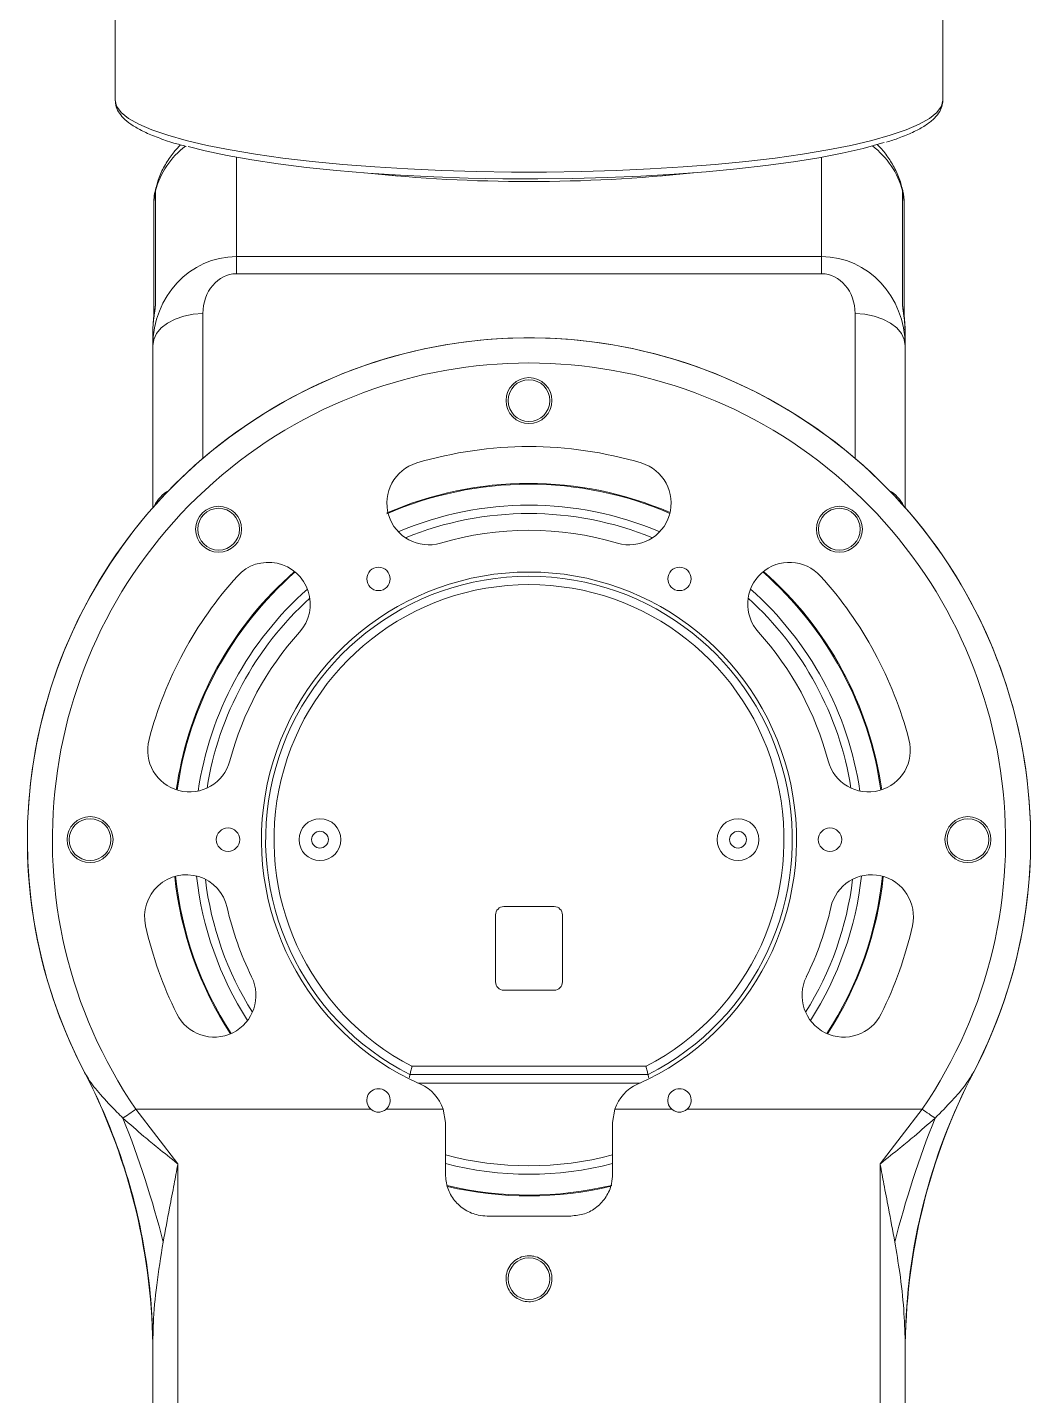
# Model space of a CAD drawing. Header units: millimetres. Extents: x 0 to 1189, y 0 to 841.
# Drawn here: x 284.48 to 308.48, y 279.43 to 312.15 of the extents above; entities that cross this region are included whole.
import ezdxf

# ---------------------------------------------------------------- set-up
doc = ezdxf.new("R2010")
doc.units = ezdxf.units.MM
doc.layers.get('0').update_dxf_attribs({"lineweight": 18})

msp = doc.modelspace()

# ---------------------------------------------------------------- linework, layer by layer
at = {"color": 7, "linetype": 'Continuous', "lineweight": 15}
for p, q in [((286.5824, 317.697), (286.5824, 310.4094)), ((306.3824, 310.4094), (306.3824, 317.697)), ((287.5459, 308.2428), (287.5459, 305.507)), ((305.4189, 305.507), (305.4189, 308.2428)), ((287.5078, 307.9474), (287.5078, 305.2661)), ((305.457, 305.2642), (305.457, 307.9474)), ((289.4824, 306.6702), (289.4824, 306.2598)), ((289.4824, 306.6702), (303.4824, 306.6702)), ((303.4824, 306.6702), (303.4824, 306.2598)), ((303.4824, 306.2598), (289.4824, 306.2598)), ((287.4824, 304.535), (287.4824, 304.8213)), ((305.4824, 304.8213), (305.4824, 304.535)), ((287.4824, 300.6634), (287.4824, 304.535)), ((305.4824, 304.535), (305.4824, 300.6634)), ((290.4579, 298.7507), (290.8747, 299.1405)), ((295.6824, 290.9261), (295.6824, 289.3261)), ((297.0824, 291.1261), (295.8824, 291.1261)), ((297.2824, 289.3261), (297.2824, 290.9261)), ((295.8824, 289.1261), (297.0824, 289.1261)), ((293.6836, 287.3061), (299.2813, 287.3061)), ((299.3295, 287.1061), (293.6354, 287.1061)), ((307.1134, 287.1599), (307.1274, 287.1867)), ((287.079, 286.2813), (288.0824, 284.9728)), ((287.079, 286.2813), (292.6966, 286.2813)), ((293.0682, 286.2813), (294.4299, 286.2813)), ((294.4299, 286.2813), (294.4824, 285.9615)), ((298.4824, 285.9615), (298.5349, 286.2813)), ((298.5349, 286.2813), (299.8966, 286.2813)), ((300.2682, 286.2813), (305.8858, 286.2813)), ((304.8824, 284.9728), (305.8858, 286.2813)), ((294.4824, 285.9615), (294.4824, 284.7261)), ((298.4824, 284.7261), (298.4824, 285.9615)), ((288.0824, 284.9728), (288.0824, 277.7813)), ((304.8824, 277.7813), (304.8824, 284.9728)), ((295.4824, 283.7261), (297.4824, 283.7261)), ((287.4838, 280.7212), (287.4824, 280.4542)), ((287.4824, 278.0813), (287.4824, 280.4542)), ((305.4824, 280.4542), (305.4811, 280.7212)), ((305.4824, 280.4542), (305.4824, 278.0813))]:
    msp.add_line(p, q, dxfattribs=at)
at = {"color": 8, "linetype": 'Continuous', "lineweight": 15}
for p, q in [((289.4824, 309.0464), (289.4824, 306.6702)), ((303.4824, 306.6702), (303.4824, 309.0464)), ((287.5555, 308.3146), (287.5459, 308.2428)), ((305.4189, 308.2428), (305.4093, 308.3146)), ((288.6824, 305.3064), (288.6824, 301.8453)), ((304.2824, 301.8453), (304.2824, 305.3064)), ((288.6824, 296.154), (288.6824, 296.104)), ((304.2824, 296.104), (304.2824, 296.154)), ((299.1447, 286.9061), (293.8202, 286.9061)), ((296.4824, 284.2261), (296.4824, 284.2061))]:
    msp.add_line(p, q, dxfattribs=at)
for points in [[(286.5824, 310.4094), (286.6181, 310.2636), (286.7248, 310.1189), (286.9019, 309.9762), (287.1479, 309.8367), (287.4613, 309.7013), (287.8396, 309.571), (288.2802, 309.4467), (288.7799, 309.3294), (289.3351, 309.2199), (289.9417, 309.1189), (290.5956, 309.0272), (291.2918, 308.9455), (292.0254, 308.8743), (292.7911, 308.8142), (293.5835, 308.7656), (294.3967, 308.7289), (295.2249, 308.7042), (296.0623, 308.6918), (296.9026, 308.6918), (297.7399, 308.7042), (298.5681, 308.7289), (299.3814, 308.7656), (300.1737, 308.8142), (300.9394, 308.8743), (301.6731, 308.9455), (302.3693, 309.0272), (303.0231, 309.1189), (303.6298, 309.2199), (304.185, 309.3294), (304.6847, 309.4467), (305.1253, 309.571), (305.5036, 309.7013), (305.8169, 309.8367), (306.063, 309.9762), (306.24, 310.1189), (306.3468, 310.2636), (306.3824, 310.4094)], [(287.5078, 307.9474), (287.5082, 307.9766), (287.5459, 308.2428)], [(305.457, 307.9474), (305.4567, 307.9766), (305.4189, 308.2428)], [(287.5459, 305.507), (287.5082, 305.2408), (287.5078, 305.2076)], [(305.457, 305.209), (305.4567, 305.2408), (305.4189, 305.507)]]:
    msp.add_lwpolyline(points, dxfattribs=at)
at = {"color": 7, "linetype": 'Continuous', "lineweight": 15}
for points in [[(304.9798, 309.4001), (304.9174, 309.3807), (304.4745, 309.2579), (303.9723, 309.1421), (303.4148, 309.0343), (302.8058, 308.9352), (302.1501, 308.8455), (301.4524, 308.7659), (300.7179, 308.6971), (299.9521, 308.6395), (299.1606, 308.5935), (298.3492, 308.5595), (297.524, 308.5378), (296.6911, 308.5284), (295.8567, 308.5316), (295.0269, 308.5471), (294.2079, 308.575), (293.4057, 308.615), (292.6263, 308.6669), (291.8754, 308.7301), (291.1586, 308.8044), (290.4813, 308.8891), (289.8484, 308.9836), (289.2646, 309.0872), (288.7343, 309.1991), (288.3311, 309.2994)], [(293.3316, 308.5958), (293.244, 308.6119), (293.1476, 308.6307)], [(299.8173, 308.6307), (299.7209, 308.6119), (299.6333, 308.5958)], [(287.4824, 304.535), (287.5055, 304.6855), (287.5738, 304.8302), (287.6847, 304.9636), (287.8339, 305.0805), (288.0157, 305.1764), (288.2232, 305.2477), (288.4483, 305.2916), (288.6824, 305.3064)], [(305.4824, 304.535), (305.4594, 304.6855), (305.3911, 304.8302), (305.2802, 304.9636), (305.131, 305.0805), (304.9491, 305.1764), (304.7416, 305.2477), (304.5165, 305.2916), (304.2824, 305.3064)], [(286.7677, 286.0678), (286.8015, 286.091), (286.8373, 286.1156), (286.8748, 286.1413), (286.9139, 286.1681), (286.9541, 286.1956), (286.9952, 286.2238), (287.037, 286.2524), (287.079, 286.2813)], [(306.1972, 286.0678), (306.1634, 286.091), (306.1276, 286.1156), (306.09, 286.1413), (306.051, 286.1681), (306.0107, 286.1956), (305.9696, 286.2238), (305.9279, 286.2524), (305.8858, 286.2813)]]:
    msp.add_lwpolyline(points, dxfattribs=at)
for centre, radius in [((296.4824, 303.2261), 0.55), ((296.4824, 303.2261), 0.5), ((289.0578, 300.1507), 0.55), ((289.0578, 300.1507), 0.5), ((303.907, 300.1507), 0.55), ((303.907, 300.1507), 0.5), ((292.8824, 298.9615), 0.28), ((300.0824, 298.9615), 0.28), ((285.9824, 292.7261), 0.55), ((285.9824, 292.7261), 0.5), ((291.4824, 292.7261), 0.5), ((301.4824, 292.7261), 0.5), ((306.9824, 292.7261), 0.55), ((306.9824, 292.7261), 0.5), ((289.2824, 292.7261), 0.28), ((291.4824, 292.7261), 0.2), ((301.4824, 292.7261), 0.2), ((303.6824, 292.7261), 0.28), ((296.4824, 282.2261), 0.5)]:
    msp.add_circle(centre, radius, dxfattribs=at)
at = {"color": 8, "linetype": 'Continuous', "lineweight": 15}
for centre, radius, start, end in [((289.4495, 307.7406), 1.9687, 126.93382, 165.22052), ((303.5153, 307.7406), 1.9687, 14.7797, 53.16447), ((288.2641, 300.3617), 0.8192, 119.16395, 155.04612), ((304.7008, 300.3617), 0.8192, 24.95388, 60.83605), ((296.4824, 292.7261), 7.8, 67.73342, 112.26658), ((296.4824, 292.7261), 7.8, 132.22379, 170.90243), ((296.4824, 292.7261), 7.8, 9.09757, 47.77621), ((296.4824, 292.7261), 7.8, 186.98123, 211.96122), ((296.4824, 292.7261), 7.8, 328.03878, 353.01877), ((296.4824, 292.7261), 7.8, 255.14283, 284.85717), ((273.1174, 280.5103), 14.368, 0.84098, 8.95321)]:
    msp.add_arc(centre, radius, start, end, dxfattribs=at)
at = {"color": 7, "linetype": 'Continuous', "lineweight": 15}
for centre, radius, start, end in [((296.4824, 345.8683), 37.4029, 263.9667, 276.0333), ((296.4824, 292.7261), 12, 332.36404, 207.63596), ((296.4824, 292.7261), 12, 332.36404, 135), ((296.4824, 292.7261), 11.4, 325.57417, 214.42583), ((296.4824, 292.7261), 9.4, 73.39845, 106.60155), ((294.0824, 300.776), 1, 106.60155, 286.60155), ((298.8824, 300.776), 1, 253.39845, 73.39845), ((296.4824, 292.7261), 12, 135, 207.63596), ((296.4824, 292.7261), 8.52, 66.67081, 113.51949), ((296.4824, 292.7261), 8.5, 66.64785, 113.57818), ((296.4824, 292.7261), 8, 66.98925, 113.01075), ((296.4824, 292.7261), 7.4, 73.39845, 106.60155), ((296.4824, 292.7261), 8.5, 131.13823, 171.98799), ((290.2509, 298.3589), 1, 317.88883, 137.88883), ((296.4824, 292.7261), 6.4, 293.91653, 246.08347), ((302.7139, 298.3589), 1, 42.11117, 222.11117), ((296.4824, 292.7261), 8.5, 8.01201, 48.86177), ((296.4824, 292.7261), 8.52, 8.03496, 48.83882), ((296.4824, 292.7261), 9.4, 137.88883, 165.23739), ((296.4824, 292.7261), 8.52, 135, 171.96504), ((296.4824, 292.7261), 6.3, 296.8663, 243.1337), ((296.4824, 292.7261), 6.1, 297.31157, 242.68843), ((296.4824, 292.7261), 9.4, 14.76261, 42.11117), ((296.4824, 292.7261), 8, 131.47962, 171.6466), ((296.4824, 292.7261), 8, 8.3534, 48.52038), ((296.4824, 292.7261), 7.4, 137.88883, 165.23739), ((296.4824, 292.7261), 7.4, 14.76261, 42.11117), ((288.3597, 294.8666), 1, 165.23739, 345.23739), ((304.6051, 294.8666), 1, 194.76261, 14.76261), ((288.2862, 290.8871), 1, 12.64626, 192.64626), ((304.6786, 290.8871), 1, 347.35374, 167.35374), ((296.4824, 292.7261), 8.52, 185.91862, 213.02383), ((296.4824, 292.7261), 8.5, 185.89566, 213.04678), ((296.4824, 292.7261), 8, 186.23706, 212.70539), ((296.4824, 292.7261), 8, 327.29461, 353.76294), ((296.4824, 292.7261), 8.5, 326.95322, 354.10434), ((296.4824, 292.7261), 8.52, 326.97617, 354.08138), ((296.4824, 292.7261), 7.4, 192.64626, 206.29618), ((295.8824, 290.9261), 0.2, 90, 180), ((297.0824, 290.9261), 0.2, 0, 90), ((296.4824, 292.7261), 7.4, 333.70382, 347.35374), ((296.4824, 292.7261), 9.4, 192.64626, 206.29618), ((296.4824, 292.7261), 9.4, 333.70382, 347.35374), ((288.9517, 289.0048), 1, 206.29618, 26.29618), ((295.8824, 289.3261), 0.2, 180, 270), ((297.0824, 289.3261), 0.2, 270, 0), ((304.0132, 289.0048), 1, 153.70382, 333.70382), ((273.1654, 280.5189), 14.3192, 8.94928, 27.63146), ((272.8824, 280.4542), 14.6, 0, 26.88885), ((319.8119, 280.5143), 14.3323, 152.37539, 179.17299), ((320.0824, 280.4542), 14.6, 152.52572, 180), ((292.8824, 286.4907), 0.28, 311.56999, 228.43001), ((293.4824, 285.9615), 1, 18.64781, 66.08347), ((299.4824, 285.9615), 1, 113.91653, 161.35219), ((300.0824, 286.4907), 0.28, 311.56999, 228.43001), ((264.6579, 277.241), 23.8066, 14.25547, 21.76327), ((328.3077, 277.2407), 23.8074, 158.2368, 165.74435), ((296.4824, 292.7261), 8, 255.52249, 284.47751), ((296.4824, 292.7261), 8.5, 256.69861, 283.45618), ((296.4824, 292.7261), 8.52, 256.74861, 283.35501)]:
    msp.add_arc(centre, radius, start, end, dxfattribs=at)
for centre, major_axis, ratio, start_param, end_param in [((289.4824, 304.535), (0, 2.1352), 0.9366926, 0, 1.5707963), ((303.4824, 304.535), (0, 2.1352), 0.9366926, 4.712389, 6.2831853), ((289.4824, 305.3064), (0, 0.9534), 0.8390996, 0, 1.5707963), ((303.4824, 305.3064), (0, 0.9534), 0.8390996, 4.712389, 6.2831853)]:
    msp.add_ellipse(centre, major_axis=major_axis, ratio=ratio, start_param=start_param, end_param=end_param, dxfattribs=at)
for points, knots in [([(286.5843, 310.4202), (286.5881, 310.3638), (286.5959, 310.2482), (286.6825, 310.089), (286.8153, 309.9398), (287.01, 309.7942), (287.2714, 309.6511), (287.599, 309.5143), (287.9343, 309.3986), (288.1827, 309.3316), (288.2827, 309.3046)], [0, 0, 0, 0, 0.225714, 0.4628569, 0.7195413, 1.0117775, 1.3263819, 1.6399168, 1.9486325, 2.1568058, 2.1568058, 2.1568058, 2.1568058]), ([(305.0379, 309.4077), (305.1392, 309.4403), (305.3705, 309.5147), (305.6668, 309.6397), (305.9382, 309.7831), (306.1436, 309.9333), (306.2841, 310.09), (306.3676, 310.249), (306.3778, 310.359), (306.3824, 310.4094)], [0, 0, 0, 0, 0.2249233, 0.5133661, 0.8051081, 1.1017112, 1.3595246, 1.5849385, 1.7757731, 1.7757731, 1.7757731, 1.7757731]), ([(288.1466, 309.3425), (288.087, 309.2796), (287.9553, 309.1406), (287.78, 308.8756), (287.6379, 308.5955), (287.5845, 308.4002), (287.5623, 308.3188)], [0, 0, 0, 0, 0.2808036, 0.6203463, 0.9545208, 1.1933947, 1.1933947, 1.1933947, 1.1933947]), ([(305.4013, 308.3184), (305.3908, 308.3644), (305.3545, 308.5242), (305.2398, 308.7745), (305.0693, 309.0557), (304.9191, 309.2481), (304.8272, 309.3348), (304.8068, 309.3539)], [0, 0, 0, 0, 0.1330631, 0.4620276, 0.7880183, 1.11676, 1.210314, 1.210314, 1.210314, 1.210314]), ([(287.5624, 308.3175), (287.5454, 308.2554), (287.5127, 308.1357), (287.5094, 308.0086), (287.5078, 307.9474)], [0, 0, 0, 0, 0.1946987, 0.37547614, 0.37547614, 0.37547614, 0.37547614]), ([(305.457, 307.9474), (305.4541, 308.0447), (305.4503, 308.1741), (305.4112, 308.2914), (305.4016, 308.3204)], [0, 0, 0, 0, 0.28506498, 0.37888199, 0.37888199, 0.37888199, 0.37888199]), ([(287.5459, 305.507), (287.5397, 305.4542), (287.5274, 305.3491), (287.4863, 305.0584), (287.4833, 304.8716), (287.4824, 304.8213)], [0, 0, 0, 0, 0.29261287, 0.5822792, 0.68923836, 0.68923836, 0.68923836, 0.68923836]), ([(305.4824, 304.8213), (305.4745, 304.9715), (305.4602, 305.2404), (305.422, 305.4454), (305.4196, 305.4933), (305.4189, 305.507)], [0, 0, 0, 0, 0.32697735, 0.58518811, 0.68910143, 0.68910143, 0.68910143, 0.68910143]), ([(287.5095, 305.2655), (287.5096, 305.2664), (287.5098, 305.27), (287.5056, 305.2271), (287.4959, 305.1361), (287.486, 304.9829), (287.4793, 304.8596), (287.4829, 304.7805), (287.483, 304.7779)], [0, 0, 0, 0, 0.02539788, 0.10491583, 0.20808064, 0.34352502, 0.48614694, 0.49095459, 0.49095459, 0.49095459, 0.49095459]), ([(305.4806, 304.8267), (305.4811, 304.8504), (305.483, 304.9465), (305.4733, 305.0759), (305.4625, 305.1985), (305.4555, 305.2645), (305.4555, 305.2642), (305.4555, 305.2641)], [0, 0, 0, 0, 0.04471498, 0.18179012, 0.30455269, 0.39426705, 0.43849165, 0.43849165, 0.43849165, 0.43849165]), ([(293.6836, 287.3061), (293.6834, 287.3055), (293.6794, 287.289), (293.67, 287.2503), (293.6565, 287.1944), (293.6448, 287.1455), (293.6369, 287.1125), (293.6359, 287.1082), (293.6354, 287.1061)], [0, 0, 0, 0, 0.00121086, 0.0330453, 0.07731158, 0.12044674, 0.16308324, 0.2057216, 0.2057216, 0.2057216, 0.2057216]), ([(299.3295, 287.1061), (299.3289, 287.1082), (299.3279, 287.1125), (299.32, 287.1455), (299.3083, 287.1944), (299.2948, 287.2503), (299.2854, 287.289), (299.2814, 287.3055), (299.2813, 287.3061)], [0, 0, 0, 0, 0.04263816, 0.08527455, 0.12840958, 0.17267615, 0.20451004, 0.2057209, 0.2057209, 0.2057209, 0.2057209]), ([(285.8515, 287.1599), (285.8804, 287.1093), (285.9827, 286.9299), (286.2423, 286.6105), (286.5344, 286.3011), (286.7204, 286.1151), (286.7677, 286.0678)], [0, 0, 0, 0, 0.1903805, 0.6744437, 1.2383701, 1.4301219, 1.4301219, 1.4301219, 1.4301219]), ([(285.8795, 287.1052), (285.8857, 287.093), (285.8926, 287.0795), (285.8884, 287.0878), (285.888, 287.0887)], [0, 0, 0, 0, 0.021303278, 0.023684138, 0.023684138, 0.023684138, 0.023684138]), ([(293.6354, 287.1061), (293.6349, 287.1039), (293.6338, 287.0995), (293.627, 287.0711), (293.6203, 287.0428), (293.6175, 287.0311)], [0, 0, 0, 0, 0.028573611, 0.057137099, 0.077077005, 0.077077005, 0.077077005, 0.077077005]), ([(299.348, 287.0282), (299.345, 287.0409), (299.338, 287.0704), (299.331, 287.0995), (299.33, 287.1039), (299.3295, 287.1061)], [0, 0, 0, 0, 0.022041445, 0.051060842, 0.080090574, 0.080090574, 0.080090574, 0.080090574]), ([(306.1972, 286.0678), (306.3343, 286.2067), (306.5974, 286.4732), (306.9175, 286.8368), (307.057, 287.0669), (307.1134, 287.1599)], [0, 0, 0, 0, 0.5624151, 1.0792505, 1.4299602, 1.4299602, 1.4299602, 1.4299602]), ([(307.0759, 287.0867), (307.0762, 287.0873), (307.0773, 287.0895), (307.0849, 287.1043), (307.0853, 287.105), (307.0853, 287.1051)], [0, 0, 0, 0, 0.005625696, 0.018894571, 0.020694417, 0.020694417, 0.020694417, 0.020694417]), ([(286.7677, 286.0678), (286.9345, 285.921), (287.2076, 285.6806), (287.6456, 285.3217), (287.9168, 285.1037), (288.0774, 284.9768), (288.0824, 284.9728)], [0, 0, 0, 0, 0.6708019, 1.0983127, 1.6921961, 1.7113248, 1.7113248, 1.7113248, 1.7113248]), ([(292.6966, 286.2813), (292.7222, 286.2627), (292.7735, 286.2255), (292.8682, 286.206), (292.9629, 286.217), (293.0295, 286.2491), (293.0609, 286.2752), (293.0682, 286.2813)], [0, 0, 0, 0, 0.0942984, 0.1885942, 0.28289339, 0.3771897, 0.40570833, 0.40570833, 0.40570833, 0.40570833]), ([(299.8966, 286.2813), (299.9222, 286.2627), (299.9735, 286.2255), (300.0682, 286.206), (300.1629, 286.217), (300.2295, 286.2491), (300.2609, 286.2752), (300.2682, 286.2813)], [0, 0, 0, 0, 0.09429837, 0.18859706, 0.28289327, 0.37718955, 0.4057105, 0.4057105, 0.4057105, 0.4057105]), ([(304.8824, 284.9728), (304.8874, 284.9768), (305.0481, 285.1037), (305.3192, 285.3217), (305.7573, 285.6806), (306.0304, 285.921), (306.1972, 286.0678)], [0, 0, 0, 0, 0.0191287, 0.6130121, 1.0405229, 1.7113248, 1.7113248, 1.7113248, 1.7113248]), ([(288.0824, 284.9728), (288.0813, 284.9665), (288.0665, 284.8827), (288.0373, 284.7215), (287.9733, 284.3772), (287.8671, 283.8322), (287.7821, 283.3756), (287.7314, 283.1033)], [0, 0, 0, 0, 0.0188068, 0.2511511, 0.4833258, 1.0559694, 1.9021908, 1.9021908, 1.9021908, 1.9021908]), ([(294.4824, 284.7261), (294.4936, 284.6131), (294.516, 284.3872), (294.6898, 284.0866), (294.9456, 283.8603), (295.2268, 283.7425), (295.4109, 283.7307), (295.4824, 283.7261)], [0, 0, 0, 0, 0.3388797, 0.6777302, 1.0169647, 1.3543623, 1.5684567, 1.5684567, 1.5684567, 1.5684567]), ([(297.4824, 283.7261), (297.594, 283.737), (297.8171, 283.7588), (298.1149, 283.9286), (298.3415, 284.1793), (298.4644, 284.4612), (298.4772, 284.6499), (298.4824, 284.7261)], [0, 0, 0, 0, 0.3330222, 0.6659709, 1.0009607, 1.3390956, 1.5684723, 1.5684723, 1.5684723, 1.5684723]), ([(305.2334, 283.1033), (305.1827, 283.3756), (305.0978, 283.8322), (304.9916, 284.3772), (304.9275, 284.7215), (304.8984, 284.8827), (304.8835, 284.9665), (304.8824, 284.9728)], [0, 0, 0, 0, 0.8462209, 1.4188645, 1.6510392, 1.8833835, 1.9021903, 1.9021903, 1.9021903, 1.9021903]), ([(287.7314, 283.1033), (287.6746, 282.7566), (287.5659, 282.0943), (287.4987, 281.3103), (287.4875, 280.8688), (287.4838, 280.7212)], [0, 0, 0, 0, 1.0126932, 1.9345978, 2.3975317, 2.3975317, 2.3975317, 2.3975317]), ([(305.4811, 280.7212), (305.4727, 280.9777), (305.4553, 281.516), (305.3664, 282.3106), (305.2745, 282.8582), (305.2334, 283.1033)], [0, 0, 0, 0, 0.8019641, 1.6833094, 2.3975315, 2.3975315, 2.3975315, 2.3975315]), ([(296.7944, 281.7732), (296.834, 281.8055), (296.9214, 281.8769), (297.0079, 282.0326), (297.0435, 282.2185), (297.0129, 282.4092), (296.9191, 282.5785), (296.7745, 282.7049), (296.6199, 282.7658), (296.4597, 282.7824), (296.2999, 282.7557), (296.1378, 282.6676), (296.0128, 282.5315), (295.9384, 282.3607), (295.9241, 282.1719), (295.9751, 281.9873), (296.0677, 281.8524), (296.1446, 281.7931), (296.1704, 281.7732)], [0, 0, 0, 0, 0.1522673, 0.3368029, 0.5271118, 0.7202026, 0.9120291, 1.09979, 1.2829163, 1.3944978, 1.5735451, 1.7525392, 1.9330619, 2.1173408, 2.3061096, 2.4984508, 2.6913428, 2.7889164, 2.7889164, 2.7889164, 2.7889164]), ([(296.7944, 281.7732), (296.7432, 281.7444), (296.6466, 281.6901), (296.4743, 281.6684), (296.3098, 281.6927), (296.2142, 281.7479), (296.1704, 281.7732)], [0, 0, 0, 0, 0.17599512, 0.33125709, 0.51065888, 0.66249105, 0.66249105, 0.66249105, 0.66249105])]:
    msp.add_open_spline(points, degree=3, knots=knots, dxfattribs=at)

doc.saveas('drawing.dxf')
